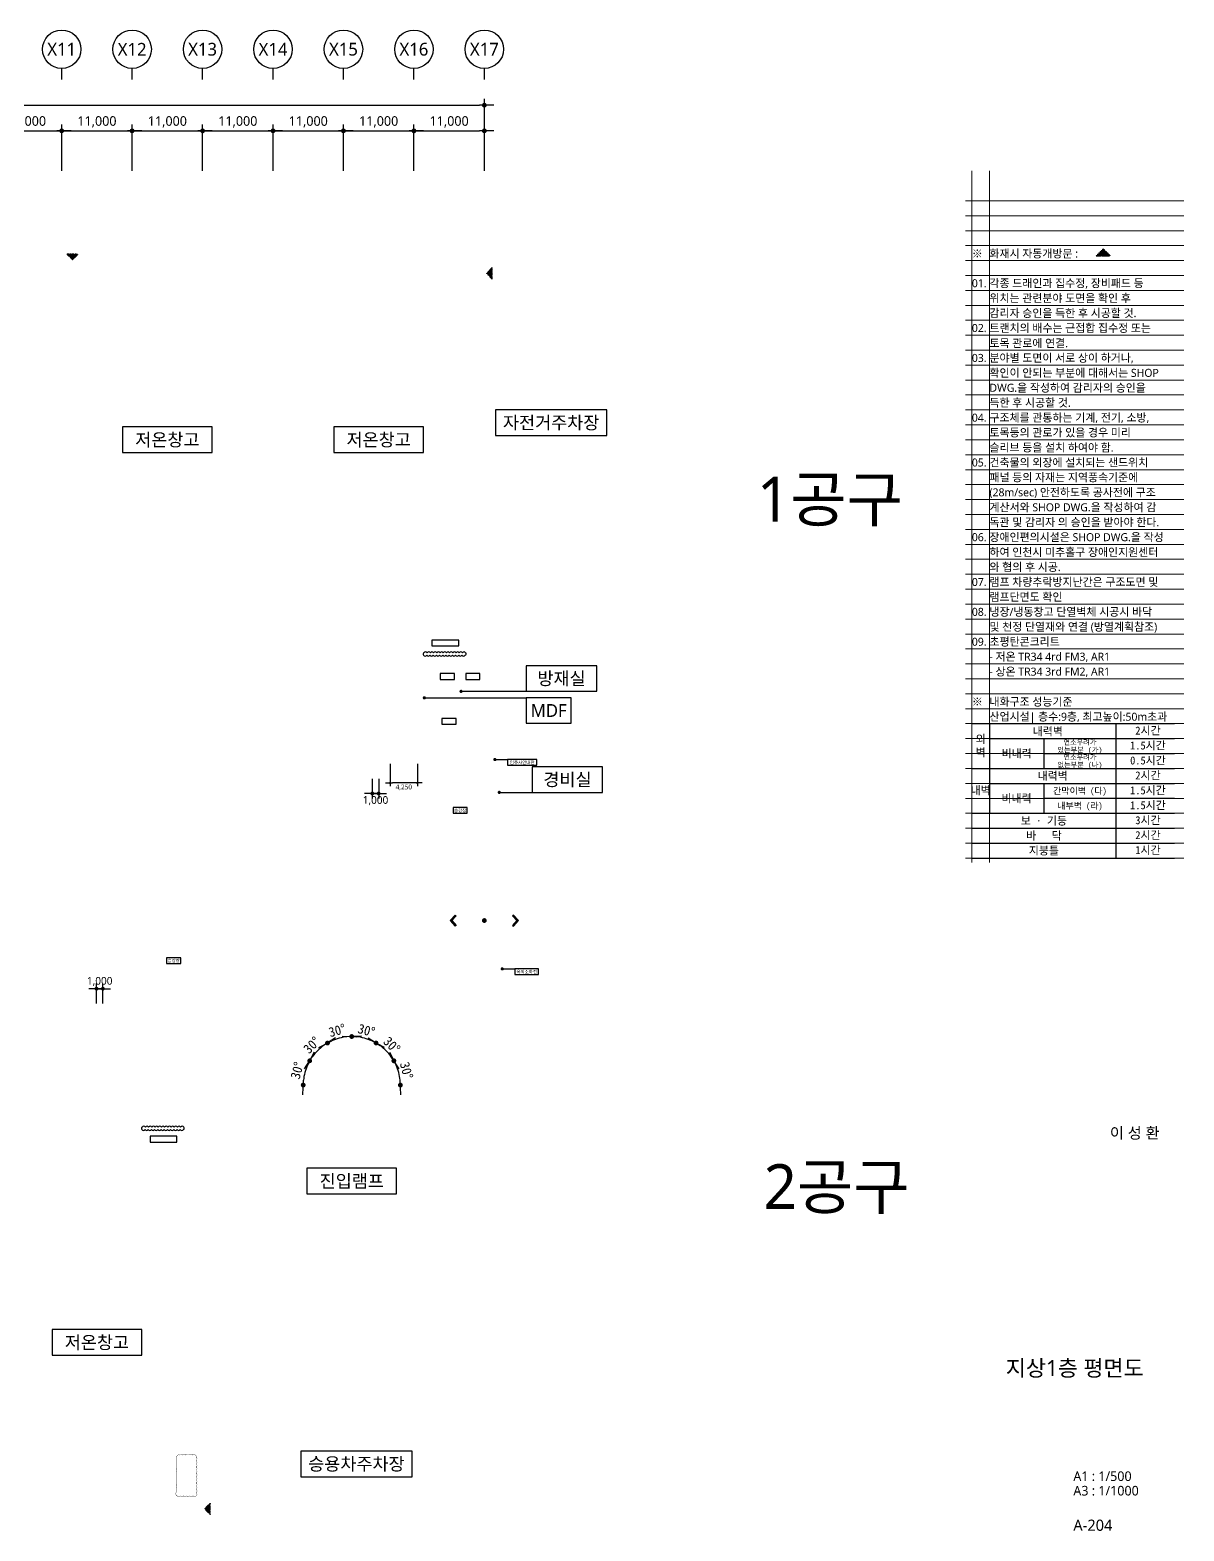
# Model space of a CAD drawing. Header units: millimetres. Extents: x 4003075 to 5615882, y 1445368 to 2591247.
# Drawn here: x 5427627 to 5607832, y 1743421 to 1977868 of the extents above; entities that cross this region are included whole.
import ezdxf
from ezdxf.enums import TextEntityAlignment as Align

# ---------------------------------------------------------------- set-up
doc = ezdxf.new("R2010")
doc.units = ezdxf.units.MM
doc.linetypes.add('DASHDOTX2', pattern=[2, 1, -0.5, 0, -0.5])
for name, color, linetype, lineweight in [('A-AXIS-BUBL', 7, 'Continuous', 25), ('A-BORD-TEXT', 3, 'Continuous', 25), ('A-DIMS', 7, 'Continuous', 25), ('A-MKXS-MAK2', 3, 'DASHDOTX2', 25), ('A-XXXX-SYMB', 7, 'Continuous', 25), ('A-XXXX-TXT2', 3, 'Continuous', 25), ('REV-202205', 20, 'Continuous', 25)]:
    doc.layers.add(name, color=color, linetype=linetype, lineweight=lineweight)
doc.layers.add('A-XXXX-NPLT', color=144, linetype='Continuous', lineweight=15, plot=False)
doc.styles.add('HY울릉도L', font='')
doc.styles.add('XR-평면도$0$맑은 고딕', font='malgun.ttf')
doc.styles.add('돋움', font='')
doc.styles.add('돋움체', font='')
doc.styles.add('맑은 고딕', font='malgun.ttf')
doc.styles.add('맑은고딕', font='malgun.ttf')
doc.styles.get('HY울릉도L').set_extended_font_data('HYwulM')
doc.styles.get('돋움').set_extended_font_data('DotumChe')
doc.styles.get('돋움체').set_extended_font_data('DotumChe')
doc.dimstyles.new('CDIM', dxfattribs={"dimtxt": 3, "dimasz": 1.5, "dimexe": 2, "dimexo": 1, "dimgap": 1, "dimtad": 1, "dimdec": 0, "dimrnd": 0.5, "dimzin": 0, "dimdsep": 32, "dimlunit": 6, "dimtxsty": 'HY울릉도L', "dimblk1": '_CIDOT', "dimblk2": '_CIDOT', "dimsah": 1, "dimcen": 5.5, "dimclrd": 2, "dimclre": 2, "dimclrt": 7, "dimadec": 0, "dimazin": 0, "dimtfac": 1, "dimtdec": 0, "dimtix": 1, "dimtmove": 2, "dimatfit": 1, "dimldrblk": '_CIDOT', "dimfxl": 1, "dimtolj": 1, "dimtzin": 0, "dimlwd": -1, "dimarcsym": 0})

# ---------------------------------------------------------------- blocks, each defined once
blk = doc.blocks.new('_CIDOT')
at = {"color": 0, "linetype": 'ByBlock'}
blk.add_line((2, 0), (-1, 0), dxfattribs=at)
at = {"color": 0, "linetype": 'ByBlock', "const_width": 0.5}
blk.add_lwpolyline([(-0.25, 0, 1), (0.25, 0, 1)], format="xyb", close=True, dxfattribs=at)
blk = doc.blocks.new('*D37')
at = {"layer": 'A-DIMS', "lineweight": -2, "transparency": 16777216}
for p, q in [((225693, 255621), (225693, 262871)), ((236693, 255621), (236693, 262871))]:
    blk.add_line(p, q, dxfattribs=at)
at = {"layer": 'A-DIMS', "transparency": 16777216}
blk.add_line((226443, 261871), (235943, 261871), dxfattribs=at)
at = {"layer": 'A-DIMS', "transparency": 16777216, "xscale": 750, "yscale": 750, "zscale": 750, "rotation": 180}
blk.add_blockref('_CIDOT', (225693, 261871), dxfattribs=at)
at = {"layer": 'A-DIMS', "transparency": 16777216, "xscale": 750, "yscale": 750, "zscale": 750}
blk.add_blockref('_CIDOT', (236693, 261871), dxfattribs=at)
at = {"layer": 'A-DIMS', "color": 3, "transparency": 16777216, "insert": (231193, 263275), "char_height": 1500, "attachment_point": 5, "style": '맑은고딕'}
blk.add_mtext('\\A1;11,000', dxfattribs=at)
blk = doc.blocks.new('*D38')
at = {"layer": 'A-DIMS', "lineweight": -2, "transparency": 16777216}
for p, q in [((236693, 255621), (236693, 262871)), ((247693, 255621), (247693, 262871))]:
    blk.add_line(p, q, dxfattribs=at)
at = {"layer": 'A-DIMS', "transparency": 16777216}
blk.add_line((237443, 261871), (246943, 261871), dxfattribs=at)
at = {"layer": 'A-DIMS', "transparency": 16777216, "xscale": 750, "yscale": 750, "zscale": 750, "rotation": 180}
blk.add_blockref('_CIDOT', (236693, 261871), dxfattribs=at)
at = {"layer": 'A-DIMS', "transparency": 16777216, "xscale": 750, "yscale": 750, "zscale": 750}
blk.add_blockref('_CIDOT', (247693, 261871), dxfattribs=at)
at = {"layer": 'A-DIMS', "color": 3, "transparency": 16777216, "insert": (242193, 263275), "char_height": 1500, "attachment_point": 5, "style": '맑은고딕'}
blk.add_mtext('\\A1;11,000', dxfattribs=at)
blk = doc.blocks.new('*D39')
at = {"layer": 'A-DIMS', "lineweight": -2, "transparency": 16777216}
for p, q in [((247693, 255621), (247693, 262871)), ((258693, 255621), (258693, 262871))]:
    blk.add_line(p, q, dxfattribs=at)
at = {"layer": 'A-DIMS', "transparency": 16777216}
blk.add_line((248443, 261871), (257943, 261871), dxfattribs=at)
at = {"layer": 'A-DIMS', "transparency": 16777216, "xscale": 750, "yscale": 750, "zscale": 750, "rotation": 180}
blk.add_blockref('_CIDOT', (247693, 261871), dxfattribs=at)
at = {"layer": 'A-DIMS', "transparency": 16777216, "xscale": 750, "yscale": 750, "zscale": 750}
blk.add_blockref('_CIDOT', (258693, 261871), dxfattribs=at)
at = {"layer": 'A-DIMS', "color": 3, "transparency": 16777216, "insert": (253193, 263275), "char_height": 1500, "attachment_point": 5, "style": '맑은고딕'}
blk.add_mtext('\\A1;11,000', dxfattribs=at)
blk = doc.blocks.new('*D40')
at = {"layer": 'A-DIMS', "lineweight": -2, "transparency": 16777216}
for p, q in [((258693, 255621), (258693, 262871)), ((269693, 255621), (269693, 262871))]:
    blk.add_line(p, q, dxfattribs=at)
at = {"layer": 'A-DIMS', "transparency": 16777216}
blk.add_line((259443, 261871), (268943, 261871), dxfattribs=at)
at = {"layer": 'A-DIMS', "transparency": 16777216, "xscale": 750, "yscale": 750, "zscale": 750, "rotation": 180}
blk.add_blockref('_CIDOT', (258693, 261871), dxfattribs=at)
at = {"layer": 'A-DIMS', "transparency": 16777216, "xscale": 750, "yscale": 750, "zscale": 750}
blk.add_blockref('_CIDOT', (269693, 261871), dxfattribs=at)
at = {"layer": 'A-DIMS', "color": 3, "transparency": 16777216, "insert": (264193, 263275), "char_height": 1500, "attachment_point": 5, "style": '맑은고딕'}
blk.add_mtext('\\A1;11,000', dxfattribs=at)
blk = doc.blocks.new('*D41')
at = {"layer": 'A-DIMS', "lineweight": -2, "transparency": 16777216}
for p, q in [((269693, 255621), (269693, 262871)), ((280693, 255621), (280693, 262871))]:
    blk.add_line(p, q, dxfattribs=at)
at = {"layer": 'A-DIMS', "transparency": 16777216}
blk.add_line((270443, 261871), (279943, 261871), dxfattribs=at)
at = {"layer": 'A-DIMS', "transparency": 16777216, "xscale": 750, "yscale": 750, "zscale": 750, "rotation": 180}
blk.add_blockref('_CIDOT', (269693, 261871), dxfattribs=at)
at = {"layer": 'A-DIMS', "transparency": 16777216, "xscale": 750, "yscale": 750, "zscale": 750}
blk.add_blockref('_CIDOT', (280693, 261871), dxfattribs=at)
at = {"layer": 'A-DIMS', "color": 3, "transparency": 16777216, "insert": (275193, 263275), "char_height": 1500, "attachment_point": 5, "style": '맑은고딕'}
blk.add_mtext('\\A1;11,000', dxfattribs=at)
blk = doc.blocks.new('*D42')
at = {"layer": 'A-DIMS', "lineweight": -2, "transparency": 16777216}
for p, q in [((280693, 255621), (280693, 262871)), ((291693, 255621), (291693, 262871))]:
    blk.add_line(p, q, dxfattribs=at)
at = {"layer": 'A-DIMS', "transparency": 16777216}
blk.add_line((281443, 261871), (290943, 261871), dxfattribs=at)
at = {"layer": 'A-DIMS', "transparency": 16777216, "xscale": 750, "yscale": 750, "zscale": 750, "rotation": 180}
blk.add_blockref('_CIDOT', (280693, 261871), dxfattribs=at)
at = {"layer": 'A-DIMS', "transparency": 16777216, "xscale": 750, "yscale": 750, "zscale": 750}
blk.add_blockref('_CIDOT', (291693, 261871), dxfattribs=at)
at = {"layer": 'A-DIMS', "color": 3, "transparency": 16777216, "insert": (286193, 263275), "char_height": 1500, "attachment_point": 5, "style": '맑은고딕'}
blk.add_mtext('\\A1;11,000', dxfattribs=at)
blk = doc.blocks.new('*D43')
at = {"layer": 'A-DIMS', "lineweight": -2, "transparency": 16777216}
for p, q in [((126693, 255621), (126693, 266871)), ((302693, 255621), (302693, 266871))]:
    blk.add_line(p, q, dxfattribs=at)
at = {"layer": 'A-DIMS', "transparency": 16777216}
blk.add_line((127443, 265871), (301943, 265871), dxfattribs=at)
at = {"layer": 'A-DIMS', "transparency": 16777216, "xscale": 750, "yscale": 750, "zscale": 750, "rotation": 180}
blk.add_blockref('_CIDOT', (126693, 265871), dxfattribs=at)
at = {"layer": 'A-DIMS', "transparency": 16777216, "xscale": 750, "yscale": 750, "zscale": 750}
blk.add_blockref('_CIDOT', (302693, 265871), dxfattribs=at)
at = {"layer": 'A-DIMS', "color": 3, "transparency": 16777216, "insert": (214693, 267275), "char_height": 1500, "attachment_point": 5, "style": '맑은고딕'}
blk.add_mtext('\\A1;176,000', dxfattribs=at)
blk = doc.blocks.new('*D44')
at = {"layer": 'A-DIMS', "lineweight": -2, "transparency": 16777216}
for p, q in [((291693, 255621), (291693, 262871)), ((302693, 255621), (302693, 262871))]:
    blk.add_line(p, q, dxfattribs=at)
at = {"layer": 'A-DIMS', "transparency": 16777216}
blk.add_line((292443, 261871), (301943, 261871), dxfattribs=at)
at = {"layer": 'A-DIMS', "transparency": 16777216, "xscale": 750, "yscale": 750, "zscale": 750, "rotation": 180}
blk.add_blockref('_CIDOT', (291693, 261871), dxfattribs=at)
at = {"layer": 'A-DIMS', "transparency": 16777216, "xscale": 750, "yscale": 750, "zscale": 750}
blk.add_blockref('_CIDOT', (302693, 261871), dxfattribs=at)
at = {"layer": 'A-DIMS', "color": 3, "transparency": 16777216, "insert": (297193, 263275), "char_height": 1500, "attachment_point": 5, "style": '맑은고딕'}
blk.add_mtext('\\A1;11,000', dxfattribs=at)
blk = doc.blocks.new('글_일반주차')
at = {"layer": 'A-XXXX-TXT2', "color": 0}
blk.add_lwpolyline([(-8700, -2000), (8700, -2000), (8700, 2000), (-8700, 2000)], close=True, dxfattribs=at)
at = {"layer": 'A-XXXX-TXT2', "style": '맑은고딕'}
blk.add_text('승용차주차장', height=2000, dxfattribs=at).set_placement((0, 0), align=Align.MIDDLE_CENTER)
blk = doc.blocks.new('글_방재실')
at = {"layer": 'A-XXXX-TXT2', "color": 0}
blk.add_lwpolyline([(-5500, -2000), (5500, -2000), (5500, 2000), (-5500, 2000)], close=True, dxfattribs=at)
at = {"layer": 'A-XXXX-TXT2', "style": '맑은고딕'}
blk.add_text('방재실', height=2000, dxfattribs=at).set_placement((0, 0), align=Align.MIDDLE_CENTER)
blk = doc.blocks.new('글_MDF')
at = {"layer": 'A-XXXX-TXT2', "color": 0}
blk.add_lwpolyline([(-3500, -2000), (3500, -2000), (3500, 2000), (-3500, 2000)], close=True, dxfattribs=at)
at = {"layer": 'A-XXXX-TXT2', "style": '맑은고딕'}
blk.add_text('MDF', height=2000, dxfattribs=at).set_placement((0, 0), align=Align.MIDDLE_CENTER)
blk = doc.blocks.new('글_자전거주차장')
at = {"layer": 'A-XXXX-TXT2', "color": 0}
blk.add_lwpolyline([(-8700, -2000), (8700, -2000), (8700, 2000), (-8700, 2000)], close=True, dxfattribs=at)
at = {"layer": 'A-XXXX-TXT2', "style": '맑은고딕'}
blk.add_text('자전거주차장', height=2000, dxfattribs=at).set_placement((0, 0), align=Align.MIDDLE_CENTER)
blk = doc.blocks.new('글_경비실')
at = {"layer": 'A-XXXX-TXT2', "color": 0}
blk.add_lwpolyline([(0, 0), (11000, 0), (11000, 4000), (0, 4000)], close=True, dxfattribs=at)
at = {"layer": 'A-XXXX-TXT2', "style": '맑은고딕'}
blk.add_text('경비실', height=2000, dxfattribs=at).set_placement((5500, 2000), align=Align.MIDDLE_CENTER)
blk = doc.blocks.new('글_진입램프')
at = {"layer": 'A-XXXX-TXT2', "color": 0}
blk.add_lwpolyline([(-7000, -2000), (7000, -2000), (7000, 2000), (-7000, 2000)], close=True, dxfattribs=at)
at = {"layer": 'A-XXXX-TXT2', "style": '맑은고딕'}
blk.add_text('진입램프', height=2000, dxfattribs=at).set_placement((0, 0), align=Align.MIDDLE_CENTER)
blk = doc.blocks.new('글_승강장')
at = {"layer": 'A-XXXX-TXT2', "color": 0, "ltscale": 100}
blk.add_lwpolyline([(-1100, 450), (-1100, -450), (1100, -450), (1100, 450)], close=True, dxfattribs=at)
at = {"layer": 'A-XXXX-TXT2', "ltscale": 100, "style": 'XR-평면도$0$맑은 고딕'}
blk.add_text('승강장', height=500, dxfattribs=at).set_placement((0, 0), align=Align.MIDDLE_CENTER)
blk = doc.blocks.new('*D88')
at = {"layer": 'A-DIMS', "lineweight": -2, "transparency": 16777216}
for p, q in [((5481075, 1860916), (5481075, 1857817)), ((5482075, 1860916), (5482075, 1857817))]:
    blk.add_line(p, q, dxfattribs=at)
at = {"layer": 'A-DIMS', "transparency": 16777216}
for p, q in [((5480475, 1858617), (5479875, 1858617)), ((5482075, 1858617), (5481075, 1858617)), ((5482675, 1858617), (5483275, 1858617))]:
    blk.add_line(p, q, dxfattribs=at)
at = {"layer": 'A-DIMS', "transparency": 16777216, "xscale": 600, "yscale": 600, "zscale": 600}
blk.add_blockref('_CIDOT', (5481075, 1858617), dxfattribs=at)
at = {"layer": 'A-DIMS', "transparency": 16777216, "xscale": 600, "yscale": 600, "zscale": 600, "rotation": 180}
blk.add_blockref('_CIDOT', (5482075, 1858617), dxfattribs=at)
at = {"layer": 'A-DIMS', "color": 3, "transparency": 16777216, "insert": (5481575, 1857493), "char_height": 1200, "attachment_point": 5, "style": '맑은고딕'}
blk.add_mtext('\\A1;1,000', dxfattribs=at)
blk = doc.blocks.new('*D89')
at = {"layer": 'A-DIMS', "lineweight": -2, "transparency": 16777216}
for p, q in [((5438005, 1825819), (5438005, 1828919)), ((5439005, 1825819), (5439005, 1828919))]:
    blk.add_line(p, q, dxfattribs=at)
at = {"layer": 'A-DIMS', "transparency": 16777216}
for p, q in [((5437405, 1828119), (5436805, 1828119)), ((5438005, 1828119), (5439005, 1828119)), ((5439605, 1828119), (5440205, 1828119))]:
    blk.add_line(p, q, dxfattribs=at)
at = {"layer": 'A-DIMS', "transparency": 16777216, "xscale": 600, "yscale": 600, "zscale": 600}
blk.add_blockref('_CIDOT', (5438005, 1828119), dxfattribs=at)
at = {"layer": 'A-DIMS', "transparency": 16777216, "xscale": 600, "yscale": 600, "zscale": 600, "rotation": 180}
blk.add_blockref('_CIDOT', (5439005, 1828119), dxfattribs=at)
at = {"layer": 'A-DIMS', "color": 3, "transparency": 16777216, "insert": (5438505, 1829242), "char_height": 1200, "attachment_point": 5, "style": '맑은고딕'}
blk.add_mtext('\\A1;1,000', dxfattribs=at)
blk = doc.blocks.new('*D94')
at = {"layer": 'A-DIMS', "lineweight": -2, "transparency": 16777216}
for p, q in [((5483875, 1863258), (5483875, 1859768)), ((5488125, 1863258), (5488125, 1859768))]:
    blk.add_line(p, q, dxfattribs=at)
at = {"layer": 'A-DIMS', "transparency": 16777216}
blk.add_line((5487750, 1860268), (5484250, 1860268), dxfattribs=at)
at = {"layer": 'A-DIMS', "transparency": 16777216, "xscale": 375, "yscale": 375, "zscale": 375, "rotation": 180}
blk.add_blockref('_CIDOT', (5483875, 1860268), dxfattribs=at)
at = {"layer": 'A-DIMS', "transparency": 16777216, "xscale": 375, "yscale": 375, "zscale": 375}
blk.add_blockref('_CIDOT', (5488125, 1860268), dxfattribs=at)
at = {"layer": 'A-DIMS', "color": 3, "transparency": 16777216, "insert": (5486000, 1859567), "char_height": 750, "attachment_point": 5, "style": '맑은고딕'}
blk.add_mtext('\\A1;4,250', dxfattribs=at)
blk = doc.blocks.new('*D100')
at = {"layer": 'A-DIMS', "transparency": 16777216}
blk.add_arc((5477875, 1813068), 7587, 35.666, 54.334, dxfattribs=at)
at = {"layer": 'A-DIMS', "transparency": 16777216, "xscale": 750, "yscale": 750, "zscale": 750}
for p, rotation in [((5481669, 1819638), 147.1669975516757), ((5484446, 1816861), 302.8330024483263)]:
    blk.add_blockref('_CIDOT', p, dxfattribs=dict(at, rotation=rotation))
at = {"layer": 'A-DIMS', "color": 3, "transparency": 16777216, "insert": (5484125, 1819317), "char_height": 1500, "attachment_point": 5, "rotation": 315, "style": '돋움'}
blk.add_mtext('\\A1;30°', dxfattribs=at)
blk = doc.blocks.new('*D101')
at = {"layer": 'A-DIMS', "transparency": 16777216}
blk.add_arc((5477875, 1813068), 7587, 5.666, 24.334, dxfattribs=at)
at = {"layer": 'A-DIMS', "transparency": 16777216, "xscale": 750, "yscale": 750, "zscale": 750}
for p, rotation in [((5484446, 1816861), 117.1669978841371), ((5485462, 1813068), 272.8330021158628)]:
    blk.add_blockref('_CIDOT', p, dxfattribs=dict(at, rotation=rotation))
at = {"layer": 'A-DIMS', "color": 3, "transparency": 16777216, "insert": (5486412, 1815355), "char_height": 1500, "attachment_point": 5, "rotation": 285, "style": '돋움'}
blk.add_mtext('\\A1;30°', dxfattribs=at)
blk = doc.blocks.new('*D102')
at = {"layer": 'A-DIMS', "transparency": 16777216}
blk.add_arc((5477875, 1813068), 7587, 65.666, 84.334, dxfattribs=at)
at = {"layer": 'A-DIMS', "transparency": 16777216, "xscale": 750, "yscale": 750, "zscale": 750}
for p, rotation in [((5477875, 1820655), 177.1669975516743), ((5481669, 1819638), 332.8330024483258)]:
    blk.add_blockref('_CIDOT', p, dxfattribs=dict(at, rotation=rotation))
at = {"layer": 'A-DIMS', "color": 3, "transparency": 16777216, "insert": (5480163, 1821605), "char_height": 1500, "attachment_point": 5, "rotation": 345, "style": '돋움'}
blk.add_mtext('\\A1;30°', dxfattribs=at)
blk = doc.blocks.new('*D103')
at = {"layer": 'A-DIMS', "transparency": 16777216}
blk.add_arc((5477875, 1813068), 7587, 125.666, 144.334, dxfattribs=at)
at = {"layer": 'A-DIMS', "transparency": 16777216, "xscale": 750, "yscale": 750, "zscale": 750}
for p, rotation in [((5474081, 1819638), 32.83300244832697), ((5471304, 1816861), 237.166997551677)]:
    blk.add_blockref('_CIDOT', p, dxfattribs=dict(at, rotation=rotation))
at = {"layer": 'A-DIMS', "color": 3, "transparency": 16777216, "insert": (5471625, 1819317), "char_height": 1500, "attachment_point": 5, "rotation": 45, "style": '돋움'}
blk.add_mtext('\\A1;30°', dxfattribs=at)
blk = doc.blocks.new('*D104')
at = {"layer": 'A-DIMS', "transparency": 16777216}
blk.add_arc((5477875, 1813068), 7587, 155.666, 174.334, dxfattribs=at)
at = {"layer": 'A-DIMS', "transparency": 16777216, "xscale": 750, "yscale": 750, "zscale": 750}
for p, rotation in [((5471304, 1816861), 62.83300211586674), ((5470288, 1813068), 267.1669978841344)]:
    blk.add_blockref('_CIDOT', p, dxfattribs=dict(at, rotation=rotation))
at = {"layer": 'A-DIMS', "color": 3, "transparency": 16777216, "insert": (5469338, 1815355), "char_height": 1500, "attachment_point": 5, "rotation": 75, "style": '돋움'}
blk.add_mtext('\\A1;30°', dxfattribs=at)
blk = doc.blocks.new('*D105')
at = {"layer": 'A-DIMS', "transparency": 16777216}
blk.add_arc((5477875, 1813068), 7587, 95.666, 114.334, dxfattribs=at)
at = {"layer": 'A-DIMS', "transparency": 16777216, "xscale": 750, "yscale": 750, "zscale": 750}
for p, rotation in [((5474081, 1819638), 207.1669975516752), ((5477875, 1820655), 2.833002448324718)]:
    blk.add_blockref('_CIDOT', p, dxfattribs=dict(at, rotation=rotation))
at = {"layer": 'A-DIMS', "color": 3, "transparency": 16777216, "insert": (5475588, 1821605), "char_height": 1500, "attachment_point": 5, "rotation": 15, "style": '돋움'}
blk.add_mtext('\\A1;30°', dxfattribs=at)
blk = doc.blocks.new('글_저온창고')
at = {"layer": 'A-XXXX-TXT2', "color": 0}
blk.add_lwpolyline([(-7000, -2000), (7000, -2000), (7000, 2000), (-7000, 2000)], close=True, dxfattribs=at)
at = {"layer": 'A-XXXX-TXT2', "style": '맑은고딕'}
blk.add_text('저온창고', height=2000, dxfattribs=at).set_placement((0, 0), align=Align.MIDDLE_CENTER)
blk = doc.blocks.new('글_입주사입간판')
at = {"layer": 'A-XXXX-TXT2', "color": 0, "ltscale": 100}
blk.add_lwpolyline([(-2300, 450), (-2300, -450), (2300, -450), (2300, 450)], close=True, dxfattribs=at)
at = {"layer": 'A-XXXX-TXT2', "ltscale": 100, "style": 'XR-평면도$0$맑은 고딕'}
blk.add_text('입주사안내판', height=500, dxfattribs=at).set_placement((0, 0), align=Align.MIDDLE_CENTER)
blk = doc.blocks.new('글_옥외소화전')
at = {"layer": 'A-XXXX-TXT2', "color": 0, "ltscale": 100}
blk.add_lwpolyline([(-1850, 450), (-1850, -450), (1850, -450), (1850, 450)], close=True, dxfattribs=at)
at = {"layer": 'A-XXXX-TXT2', "ltscale": 100, "style": 'XR-평면도$0$맑은 고딕'}
blk.add_text('옥외소화전', height=500, dxfattribs=at).set_placement((0, 0), align=Align.MIDDLE_CENTER)
blk = doc.blocks.new('ARROW2')
blk.add_lwpolyline([(0, 0.87), (0.74, 0), (0, -0.87), (0.15, -1), (1, 0), (0.15, 1)], close=True)
for points in [[(0, 0.87), (0.15, 1), (0.74, 0), (1, 0)], [(0.74, 0), (1, 0), (0, -0.87), (0.15, -1)]]:
    blk.add_solid(points)
blk = doc.blocks.new('NOTE(220317)')
at = {"layer": 'A-XXXX-NPLT'}
for p, q in [((1010649.8, 179732.7), (1010649.8, 175412.7)), ((1010759.8, 179732.7), (1010759.8, 175412.7)), ((1010609.8, 179546.1), (1011974.8, 179546.1)), ((1010609.8, 179452.7), (1011974.8, 179452.7)), ((1010609.8, 179359.4), (1011974.8, 179359.4)), ((1010609.8, 179266.1), (1011974.8, 179266.1)), ((1010609.8, 179172.7), (1011974.8, 179172.7)), ((1010609.8, 179079.4), (1011974.8, 179079.4)), ((1010609.8, 178986.1), (1011974.8, 178986.1)), ((1010609.8, 178892.7), (1011974.8, 178892.7)), ((1010609.8, 178799.4), (1011974.8, 178799.4)), ((1010609.8, 178706.1), (1011974.8, 178706.1)), ((1010609.8, 178612.7), (1011974.8, 178612.7)), ((1010609.8, 178519.4), (1011974.8, 178519.4)), ((1010609.8, 178426.1), (1011974.8, 178426.1)), ((1010609.8, 178332.7), (1011974.8, 178332.7)), ((1010609.8, 178239.4), (1011974.8, 178239.4)), ((1010609.8, 178146.1), (1011974.8, 178146.1)), ((1010609.8, 178052.7), (1011974.8, 178052.7)), ((1010609.8, 177959.4), (1011974.8, 177959.4)), ((1010609.8, 177866.1), (1011974.8, 177866.1)), ((1010609.8, 177772.7), (1011974.8, 177772.7)), ((1010609.8, 177679.4), (1011974.8, 177679.4)), ((1010609.8, 177586.1), (1011974.8, 177586.1)), ((1010609.8, 177492.7), (1011974.8, 177492.7)), ((1010609.8, 177399.4), (1011974.8, 177399.4)), ((1010609.8, 177306.1), (1011974.8, 177306.1)), ((1010609.8, 177212.7), (1011974.8, 177212.7)), ((1010609.8, 177119.4), (1011974.8, 177119.4)), ((1010609.8, 177026.1), (1011974.8, 177026.1)), ((1010609.8, 176932.7), (1011974.8, 176932.7)), ((1010609.8, 176839.4), (1011974.8, 176839.4)), ((1010609.8, 176746.1), (1011974.8, 176746.1)), ((1010609.8, 176652.7), (1011974.8, 176652.7)), ((1010609.8, 176559.4), (1011974.8, 176559.4)), ((1010609.8, 176466.1), (1011974.8, 176466.1)), ((1010609.8, 176372.7), (1011974.8, 176372.7)), ((1010609.8, 176279.4), (1011974.8, 176279.4)), ((1010609.8, 176186.1), (1011974.8, 176186.1)), ((1010609.8, 176092.7), (1011974.8, 176092.7)), ((1010609.8, 175999.4), (1011974.8, 175999.4)), ((1010609.8, 175906.1), (1011974.8, 175906.1)), ((1010609.8, 175812.7), (1011974.8, 175812.7)), ((1010609.8, 175719.4), (1011974.8, 175719.4)), ((1010609.8, 175626.1), (1011974.8, 175626.1)), ((1010609.8, 175532.7), (1011974.8, 175532.7)), ((1010609.8, 175439.4), (1011974.8, 175439.4))]:
    blk.add_line(p, q, dxfattribs=at)
blk = doc.blocks.new('NOTE_평면도')
h = blk.add_hatch(color=240)
h.dxf.hatch_style = 1
h.paths.add_polyline_path([(8008.9, 4986.8), (7986.9, 5008.8), (7964.9, 4986.8)])
for points in [[(7576.5, 3525.6), (8209, 3525.6)], [(7631.5, 3525.6), (7631.5, 3245.6)], [(8026.5, 3525.6), (8026.5, 3105.6)], [(7631.5, 3478.9), (8209, 3478.9)], [(7801.5, 3478.9), (7801.5, 3385.6)], [(7801.5, 3432.3), (8209, 3432.3)], [(7576.5, 3385.6), (8209, 3385.6)], [(7631.5, 3338.9), (8209, 3338.9)], [(7801.5, 3338.9), (7801.5, 3245.6)], [(7801.5, 3292.3), (8209, 3292.3)], [(7576.5, 3245.6), (8209, 3245.6)], [(7576.5, 3198.9), (8209, 3198.9)], [(7576.5, 3152.3), (8209, 3152.3)], [(7576.5, 3105.6), (8209, 3105.6)]]:
    blk.add_lwpolyline(points)
at = {"layer": 'A-MKXS-MAK2', "color": 240}
blk.add_lwpolyline([(8008.9, 4986.8), (7986.9, 5008.8), (7964.9, 4986.8)], close=True, dxfattribs=at)
at = {"layer": 'A-XXXX-TXT2', "style": '맑은 고딕'}
for s, p in [('※', (7576.5, 4993.9)), ('화재시 자동개방문 : ', (7631.5, 4993.9)), ('01.', (7576.5, 4901.4)), ('각종 드래인과 집수정, 장비패드 등', (7631.5, 4901.4)), ('위치는 관련분야 도면을 확인 후', (7631.5, 4854.8)), ('감리자 승인을 득한 후 시공할 것.', (7631.5, 4808.1)), ('02.', (7576.5, 4761.4)), ('트랜치의 배수는 근접합 집수정 또는', (7631.5, 4761.4)), ('토목 관로에 연결.', (7631.5, 4713.9)), ('03.', (7576.5, 4668.1)), ('분야별 도면이 서로 상이 하거나,', (7631.5, 4668.1)), ('확인이 안되는 부분에 대해서는 SHOP', (7631.5, 4621.4)), ('DWG.을 작성하여 감리자의 승인을', (7631.5, 4574.8)), ('득한 후 시공할 것.', (7631.5, 4528.1)), ('04.', (7576.5, 4481.4)), ('구조체를 관통하는 기계, 전기, 소방,', (7631.5, 4481.4)), ('토목등의 관로가 있을 경우 미리', (7631.5, 4434.8)), ('슬리브 등을 설치 하여야 함.', (7631.5, 4388.1)), ('05.', (7576.5, 4341.4)), ('건축물의 외장에 설치되는 샌드위치', (7631.5, 4341.4)), ('패널 등의 자재는 지역풍속기준에', (7631.5, 4294.8)), ('(28m/sec) 안전하도록 공사전에 구조', (7631.5, 4248.1)), ('계산서와 SHOP DWG.을 작성하여 감', (7631.5, 4201.4)), ('독관 및 감리자 의 승인을 받아야 한다.', (7631.5, 4154.8)), ('06.', (7576.5, 4108.1)), ('장애인편의시설은 SHOP DWG.을 작성', (7631.5, 4108.1)), ('하여 인천시 미추홀구 장애인지원센터', (7631.5, 4061.4)), ('와 협의 후 시공.', (7631.5, 4014.8)), ('07.', (7576.5, 3968.1)), ('램프 차량추락방지난간은 구조도면 및', (7631.5, 3968.1)), ('램프단면도 확인', (7631.5, 3921.4)), ('08.', (7576.5, 3874.8)), ('냉장/냉동창고 단열벽체 시공시 바닥', (7631.5, 3874.8)), ('및 천정 단열재와 연결 (방열계획참조)', (7631.5, 3828.1)), ('09.', (7576.5, 3781.4)), ('초평탄콘크리트', (7631.5, 3781.4)), ('- 저온 TR34 4rd FM3, AR1', (7631.5, 3734.8)), ('- 상온 TR34 3rd FM2, AR1', (7631.5, 3688.1)), ('※', (7576.5, 3593.9)), ('내화구조 성능기준', (7631.5, 3593.9)), ('산업시설| 층수:9층, 최고높이:50m초과', (7631.5, 3547.2))]:
    blk.add_text(s, height=25, dxfattribs=at).set_placement(p, align=Align.MIDDLE_LEFT)
at = {"layer": 'A-XXXX-TXT2', "style": '돋움체'}
for s, height, p in [('내력벽', 25, (7813.7, 3501.4)), ('2시간', 25, (8126.5, 3503.9)), ('연소우려가', 16, (7914, 3467.6)), ('1.5시간', 25, (8126.5, 3457.3)), ('비내력', 25, (7716.5, 3432.3)), ('있는부분 (가)', 16, (7914, 3443.6)), ('연소우려가', 16, (7914, 3420.9)), ('0.5시간', 25, (8126.5, 3410.6)), ('내력벽', 25, (7829, 3362.3)), ('없는부분 (나)', 16, (7914, 3396.9)), ('2시간', 25, (8126.5, 3363.9)), ('1.5시간', 25, (8126.5, 3317.3)), ('비내력', 25, (7716.1, 3292.3)), ('간막이벽 (다)', 20, (7914, 3315.6)), ('1.5시간', 25, (8126.5, 3270.6)), ('보 · 기둥', 25, (7801.5, 3222.3)), ('내부벽 (라)', 20, (7914, 3268.9)), ('3시간', 25, (8126.5, 3223.9)), ('바   닥', 25, (7801.5, 3175.6)), ('2시간', 25, (8126.5, 3177.3)), ('지붕틀', 25, (7801.5, 3128.9)), ('1시간', 25, (8126.5, 3130.6))]:
    blk.add_text(s, height=height, dxfattribs=at).set_placement(p, align=Align.MIDDLE_CENTER)
at = {"layer": 'A-XXXX-TXT2', "char_height": 25, "attachment_point": 5, "style": '맑은 고딕'}
for s, width, insert in [('{\\fDotumChe|b0|i0|c129|p49;외\\P벽}', 24.9, (7604, 3455.1)), ('{\\fDotumChe|b0|i0|c129|p49;내벽}', 25, (7604, 3315.6))]:
    blk.add_mtext_dynamic_manual_height_columns(s, width=width, gutter_width=125, heights=[0], dxfattribs=dict(at, insert=insert))
blk = doc.blocks.new('DIM(210222)')
for p, q in [((236693, 269870.6), (236693, 271620.6)), ((247693, 269870.6), (247693, 271620.6)), ((258693, 269870.6), (258693, 271620.6)), ((269693, 269870.6), (269693, 271620.6)), ((280693, 269870.6), (280693, 271620.6)), ((291693, 269870.6), (291693, 271620.6)), ((302693, 269870.6), (302693, 271620.6))]:
    blk.add_line(p, q)
at = {"layer": 'A-AXIS-BUBL', "ltscale": 0.2}
for centre in [(236693, 274620.6), (247693, 274620.6), (258693, 274620.6), (269693, 274620.6), (280693, 274620.6), (291693, 274620.6), (302693, 274620.6)]:
    blk.add_circle(centre, 3000, dxfattribs=at)
at = {"layer": 'A-XXXX-TXT2', "ltscale": 0.2, "style": '맑은고딕'}
for s, p in [('X11', (236693, 274620.6)), ('X12', (247693, 274620.6)), ('X13', (258693, 274620.6)), ('X14', (269693, 274620.6)), ('X15', (280693, 274620.6)), ('X16', (291693, 274620.6)), ('X17', (302693, 274620.6))]:
    blk.add_text(s, height=2000, dxfattribs=at).set_placement(p, align=Align.MIDDLE)
at = {"layer": 'A-DIMS'}
for p1, p2, distance, picture, middle in [((126693, 255120.6), (302693, 255120.6), 10750, '*D43', (214693, 267275.5)), ((225693, 255120.6), (236693, 255120.6), 6750, '*D37', (231193, 263275.5)), ((236693, 255120.6), (247693, 255120.6), 6750, '*D38', (242193, 263275.5)), ((247693, 255120.6), (258693, 255120.6), 6750, '*D39', (253193, 263275.5)), ((258693, 255120.6), (269693, 255120.6), 6750, '*D40', (264193, 263275.5)), ((269693, 255120.6), (280693, 255120.6), 6750, '*D41', (275193, 263275.5)), ((280693, 255120.6), (291693, 255120.6), 6750, '*D42', (286193, 263275.5)), ((291693, 255120.6), (302693, 255120.6), 6750, '*D44', (297193, 263275.5))]:
    dim = blk.add_aligned_dim(p1=p1, p2=p2, distance=distance, dimstyle='CDIM', override={"dimscale": 500, "dimtxsty": '맑은고딕', "dimclrd": 256, "dimclre": 256, "dimclrt": 3}, dxfattribs=at)
    dim.commit()
    dim.dimension.update_dxf_attribs({"geometry": picture, "text_midpoint": middle})

msp = doc.modelspace()

# ---------------------------------------------------------------- hatches: boundary and pattern name
h = msp.add_hatch(color=240)
h.dxf.hatch_style = 1
h.paths.add_polyline_path([(5433395.3, 1942866.6), (5434275, 1941986.8), (5435154.8, 1942866.6)])
h = msp.add_hatch(color=240)
h.dxf.hatch_style = 1
h.paths.add_polyline_path([(5499774, 1940747.3), (5498894.3, 1939867.6), (5499774, 1938987.8)])
h = msp.add_hatch(color=240)
h.dxf.hatch_style = 1
h.paths.add_polyline_path([(5455774, 1747747.3), (5454894.3, 1746867.6), (5455774, 1745987.8)])

# ---------------------------------------------------------------- linework, layer by layer
at = {"layer": 'A-MKXS-MAK2', "color": 240}
for points in [[(5433395.3, 1942866.6), (5434275, 1941986.8), (5435154.8, 1942866.6)], [(5499774, 1940747.3), (5498894.3, 1939867.6), (5499774, 1938987.8)], [(5455774, 1747747.3), (5454894.3, 1746867.6), (5455774, 1745987.8)]]:
    msp.add_lwpolyline(points, close=True, dxfattribs=at)
at = {"layer": 'A-XXXX-SYMB'}
for points, const_width in [([(5489204.7, 1873429.8, 1), (5489204.7, 1873679.8, 1)], 250), ([(5494942.4, 1874429.8, 0.92592593), (5494942.4, 1874699.8, 0.92592593)], 250), ([(5500225, 1863792.6, 1), (5500225, 1864042.6, 1)], 250), ([(5500902.1, 1858667.8, 1), (5500902.1, 1858917.8, 1)], 250), ([(5498387.5, 1838767.6, -1), (5498762.5, 1838767.6, -1)], 375), ([(5501375, 1831092.6, 1), (5501375, 1831342.6, 1)], 250)]:
    msp.add_lwpolyline(points, format="xyb", close=True, dxfattribs=dict(at, const_width=const_width))
for points in [[(5489204.7, 1873554.8), (5505124.2, 1873574.8)], [(5494942.4, 1874574.8), (5505124.2, 1874574.8)], [(5500225, 1863917.6), (5502187.3, 1863917.6)], [(5500902.1, 1858792.8), (5508751.2, 1858792.8)], [(5501375, 1831217.6), (5503337.3, 1831217.6)]]:
    msp.add_lwpolyline(points, dxfattribs=at)
at = {"layer": 'A-XXXX-TXT2', "color": 0, "ltscale": 100}
for points in [[(5490375, 1882567.6), (5490375, 1881667.6), (5494575, 1881667.6), (5494575, 1882567.6)], [(5491691.6, 1877331.9), (5491691.6, 1876431.9), (5493891.6, 1876431.9), (5493891.6, 1877331.9)], [(5495678.9, 1877331.9), (5495678.9, 1876431.9), (5497878.9, 1876431.9), (5497878.9, 1877331.9)], [(5491962.1, 1870339.1), (5491962.1, 1869439.1), (5494162.1, 1869439.1), (5494162.1, 1870339.1)], [(5446375, 1805067.6), (5446375, 1804167.6), (5450575, 1804167.6), (5450575, 1805067.6)]]:
    msp.add_lwpolyline(points, close=True, dxfattribs=at)
at = {"layer": 'REV-202205'}
for points in [[(5489085.3, 1880213.5, 0.52056705), (5489585.3, 1880213.5, 0.52056705), (5490085.3, 1880213.5, 0.52056705), (5490585.3, 1880213.5, 0.52056705), (5491085.3, 1880213.5, 0.52056705), (5491585.3, 1880213.5, 0.52056705), (5492085.3, 1880213.5, 0.52056705), (5492585.3, 1880213.5, 0.52056705), (5493085.3, 1880213.5, 0.52056705), (5493585.3, 1880213.5, 0.52056705), (5494085.3, 1880213.5, 0.52056705), (5494585.3, 1880213.5, 0.52056705), (5495085.3, 1880213.5, 0.52056705), (5495585.3, 1880213.5, 0.52056705), (5495650.9, 1880608.2, 0.52056705), (5495150.9, 1880608.2, 0.52056705), (5494650.9, 1880608.2, 0.52056705), (5494150.9, 1880608.2, 0.52056705), (5493650.9, 1880608.2, 0.52056705), (5493150.9, 1880608.2, 0.52056705), (5492650.9, 1880608.2, 0.52056705), (5492150.9, 1880608.2, 0.52056705), (5491650.9, 1880608.2, 0.52056705), (5491150.9, 1880608.2, 0.52056705), (5490650.9, 1880608.2, 0.52056705), (5490150.9, 1880608.2, 0.52056705), (5489650.9, 1880608.2, 0.52056705), (5489150.9, 1880608.2, 0.52056705)], [(5445085.3, 1806113.5, 0.52056705), (5445585.3, 1806113.5, 0.52056705), (5446085.3, 1806113.5, 0.52056705), (5446585.3, 1806113.5, 0.52056705), (5447085.3, 1806113.5, 0.52056705), (5447585.3, 1806113.5, 0.52056705), (5448085.3, 1806113.5, 0.52056705), (5448585.3, 1806113.5, 0.52056705), (5449085.3, 1806113.5, 0.52056705), (5449585.3, 1806113.5, 0.52056705), (5450085.3, 1806113.5, 0.52056705), (5450585.3, 1806113.5, 0.52056705), (5451085.3, 1806113.5, 0.52056705), (5451585.3, 1806113.5, 0.52056705), (5451650.9, 1806508.2, 0.52056705), (5451150.9, 1806508.2, 0.52056705), (5450650.9, 1806508.2, 0.52056705), (5450150.9, 1806508.2, 0.52056705), (5449650.9, 1806508.2, 0.52056705), (5449150.9, 1806508.2, 0.52056705), (5448650.9, 1806508.2, 0.52056705), (5448150.9, 1806508.2, 0.52056705), (5447650.9, 1806508.2, 0.52056705), (5447150.9, 1806508.2, 0.52056705), (5446650.9, 1806508.2, 0.52056705), (5446150.9, 1806508.2, 0.52056705), (5445650.9, 1806508.2, 0.52056705), (5445150.9, 1806508.2, 0.52056705)]]:
    msp.add_lwpolyline(points, format="xyb", close=True, dxfattribs=at)
at = {"layer": 'REV-202205', "const_width": 50}
msp.add_lwpolyline([(5450575, 1748917.6, 0.52056705), (5451075, 1748917.6, 0.52056705), (5451575, 1748917.6, 0.52056705), (5452075, 1748917.6, 0.52056705), (5452575, 1748917.6, 0.52056705), (5453075, 1748917.6, 0.52056705), (5453575, 1748917.6, 0.52056705), (5453575, 1749417.6, 0.52056705), (5453575, 1749917.6, 0.52056705), (5453575, 1750417.6, 0.52056705), (5453575, 1750917.6, 0.52056705), (5453575, 1751417.6, 0.52056705), (5453575, 1751917.6, 0.52056705), (5453575, 1752417.6, 0.52056705), (5453575, 1752917.6, 0.52056705), (5453575, 1753417.6, 0.52056705), (5453575, 1753917.6, 0.52056705), (5453575, 1754417.6, 0.52056705), (5453575, 1754917.6, 0.52056705), (5453425, 1755267.6, 0.52056705), (5452925, 1755267.6, 0.52056705), (5452425, 1755267.6, 0.52056705), (5451925, 1755267.6, 0.52056705), (5451425, 1755267.6, 0.52056705), (5450925, 1755267.6, 0.52056705), (5450575, 1755117.6, 0.52056705), (5450575, 1754617.6, 0.52056705), (5450575, 1754117.6, 0.52056705), (5450575, 1753617.6, 0.52056705), (5450575, 1753117.6, 0.52056705), (5450575, 1752617.6, 0.52056705), (5450575, 1752117.6, 0.52056705), (5450575, 1751617.6, 0.52056705), (5450575, 1751117.6, 0.52056705), (5450575, 1750617.6, 0.52056705), (5450575, 1750117.6, 0.52056705), (5450575, 1749617.6, 0.52056705)], format="xyb", close=True, dxfattribs=at)

# ---------------------------------------------------------------- block references
for name, p in [('DIM(210222)', (5195882, 1700247)), ('글_자전거주차장', (5509008.2, 1916533.1)), ('글_저온창고', (5449075, 1913867.6)), ('글_저온창고', (5482075, 1913867.6)), ('글_방재실', (5510624.2, 1876574.8)), ('글_MDF', (5508624.2, 1871574.8)), ('글_입주사입간판', (5504487.3, 1863467.6)), ('글_경비실', (5506051.2, 1858792.8)), ('글_승강장', (5494800, 1855967.6)), ('글_승강장', (5450065, 1832499)), ('글_옥외소화전', (5505187.3, 1830767.6)), ('글_진입램프', (5477875, 1798067.6)), ('글_저온창고', (5438075, 1772867.6)), ('글_일반주차', (5478600, 1753893.7))]:
    msp.add_blockref(name, p)
for name, p, xscale, yscale, zscale in [('NOTE(220317)', (-19691538.3, -2537458.7), 25, 25, 25), ('NOTE_평면도', (5195882, 1693247), 50, 50, 50)]:
    msp.add_blockref(name, p, dxfattribs=dict(xscale=xscale, yscale=yscale, zscale=zscale))
at = {"layer": 'A-XXXX-SYMB', "yscale": -861.6031974333613, "zscale": 915.0208861333258, "rotation": 180}
for p, xscale in [((5494172.2, 1838767.6), 915.0208861333258), ((5502977.9, 1838767.6), -915.0208861333258)]:
    msp.add_blockref('ARROW2', p, dxfattribs=dict(at, xscale=xscale))

# ---------------------------------------------------------------- texts
at = {"layer": 'A-BORD-TEXT', "color": 1, "style": '맑은고딕'}
for s, p in [('1공구', (5552530.7, 1904592.6)), ('2공구', (5553578.9, 1797213))]:
    msp.add_text(s, height=7000, dxfattribs=at).set_placement(p, align=Align.MIDDLE_CENTER)
at = {"layer": 'A-BORD-TEXT', "style": '맑은고딕'}
msp.add_text('이 성 환', height=1750, dxfattribs=at).set_placement((5604024.8, 1804708.1), align=Align.RIGHT)
msp.add_text('지상1층 평면도', height=2500, dxfattribs=at).set_placement((5590769.5, 1768859.5), align=Align.MIDDLE_CENTER)
for s, height, p in [('A1 : 1/500', 1500, (5590554.8, 1751231.4)), ('A3 : 1/1000', 1500, (5590554.8, 1748963.9)), ('A-204', 1750, (5590554.8, 1743445.8))]:
    msp.add_text(s, height=height, dxfattribs=at).set_placement(p)

# ---------------------------------------------------------------- dimensions: what is measured, and where the dimension line sits
at = {"layer": 'A-DIMS'}
for base, p1, p2, override, picture, middle in [((5483875, 1860267.6), (5488125, 1863508.4), (5483875, 1863508.4), {"dimscale": 250, "dimtad": 4, "dimtxsty": '맑은고딕', "dimclrd": 256, "dimclre": 256, "dimclrt": 3}, '*D94', (5486000, 1859567.2)), ((5481075, 1858616.6), (5482075, 1861316.4), (5481075, 1861316.4), {"dimscale": 400, "dimtad": 4, "dimtxsty": '맑은고딕', "dimclrd": 256, "dimclre": 256, "dimclrt": 3}, '*D88', (5481575, 1857492.7))]:
    dim = msp.add_linear_dim(base=base, p1=p1, p2=p2, angle=180, dimstyle='CDIM', override=override, dxfattribs=at)
    dim.commit()
    dim.dimension.update_dxf_attribs({"geometry": picture, "text_midpoint": middle})
for base, line1, line2, picture, middle in [((5476557.5, 1820539.5), ((5477875, 1813067.6), (5465025, 1835324.4)), ((5477875, 1813067.6), (5477875, 1838767.6)), '*D105', (5475587.5, 1821604.6)), ((5480470, 1820197.2), ((5477875, 1813067.6), (5490725, 1835324.4)), ((5477875, 1813067.6), (5477875, 1838767.6)), '*D102', (5480162.5, 1821604.6)), ((5472998.1, 1818879.7), ((5477875, 1813067.6), (5455618.2, 1825917.6)), ((5477875, 1813067.6), (5465025, 1835324.4)), '*D103', (5471625.5, 1819317.1)), ((5483687.2, 1817944.5), ((5477875, 1813067.6), (5500131.9, 1825917.6)), ((5477875, 1813067.6), (5490725, 1835324.4)), '*D100', (5484124.6, 1819317.1)), ((5485347, 1814385.1), ((5452175, 1813067.6), (5503575, 1813067.6)), ((5477875, 1813067.6), (5500131.9, 1825917.6)), '*D101', (5486412.1, 1815355.1)), ((5470745.4, 1815662.6), ((5503575, 1813067.6), (5452175, 1813067.6)), ((5477875, 1813067.6), (5455618.2, 1825917.6)), '*D104', (5469338, 1815355.1))]:
    dim = msp.add_angular_dim_2l(base=base, line1=line1, line2=line2, dimstyle='CDIM', override={"dimscale": 500, "dimtxsty": '돋움', "dimclrd": 256, "dimclre": 256, "dimclrt": 3}, dxfattribs=at)
    dim.commit()
    dim.dimension.update_dxf_attribs({"geometry": picture, "text_midpoint": middle})
dim = msp.add_linear_dim(base=(5439005.4, 1828118.5), p1=(5438005.4, 1825418.7), p2=(5439005.4, 1825418.7), dimstyle='CDIM', override={"dimscale": 400, "dimtxsty": '맑은고딕', "dimclrd": 256, "dimclre": 256, "dimclrt": 3}, dxfattribs=at)
dim.commit()
dim.dimension.update_dxf_attribs({"geometry": '*D89', "text_midpoint": (5438505.4, 1829242.4)})

doc.saveas('drawing.dxf')
